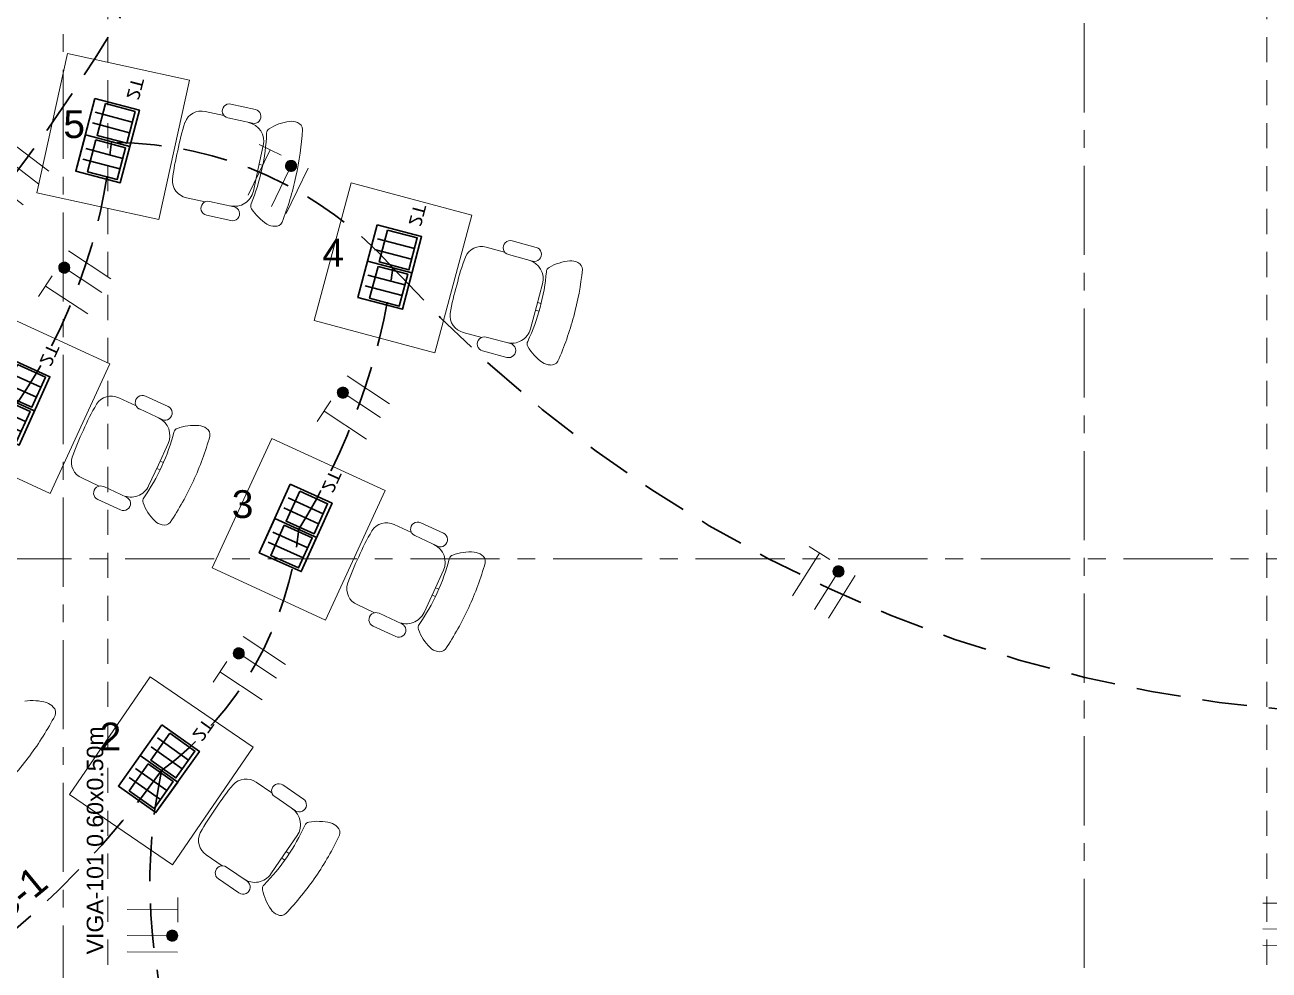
# Model space of a CAD drawing. Header units: inches. Extents: x -19 to 5698, y -728 to 92.
# Drawn here: x 414.1 to 421.08, y 32.1 to 37.4 of the extents above; entities that cross this region are included whole.
import ezdxf

# ---------------------------------------------------------------- set-up
doc = ezdxf.new("R2010")
doc.units = ezdxf.units.IN
doc.header["$MEASUREMENT"] = 0
for name, pattern in [('CONTINUA', [0]), ('HIDDEN', [0.375, 0.25, -0.125]), ('Hidden Line', [0.195611, 0.141111, -0.0545]), ('Punto & Raya', [0.65, 0.5, -0.075, 0, -0.075]), ('RAYITAS', [0.375, 0.25, -0.125])]:
    doc.linetypes.add(name, pattern=pattern)
doc.layers.get('0').update_dxf_attribs({"color": 61})
for name, color, linetype, lineweight in [('00 conduct tomacorr', 120, 'HIDDEN', 30), ('00 IE CKTO ILUMINACION', 3, 'Continuous', 50), ('00 IE LUZ EMERGENCIA', 253, 'Continuous', 0), ('T-TECHO-E', 150, 'Continuous', 20), ('TOMACORRIENTE', 22, 'RAYITAS', 9)]:
    doc.layers.add(name, color=color, linetype=linetype, lineweight=lineweight)
for name, color, linetype in [('02 _ ARQ _ ALB _ Ejes Generales', 251, 'Continuous'), ('08 _ STR _ EXT _ 09 Vigas', 251, 'Continuous'), ('Interior - Mobiliario', 7, 'Continuous'), ('Marcador - Secciones', 7, 'Continuous'), ('Notas - Etiquetas', 7, 'Continuous')]:
    doc.layers.add(name, color=color, linetype=linetype)
doc.styles.add('Annotative', font='arial.ttf')
doc.styles.add('Estilo_Generado_4', font='swisse.ttf')

# ---------------------------------------------------------------- blocks, each defined once
blk = doc.blocks.new('CAJA POP UP 6 MODULOS')
at = {"layer": '00 conduct tomacorr', "linetype": 'Continuous'}
for p, q in [((-0.095, -0.165), (-0.095, -0.0151)), ((-0.052, -0.165), (-0.052, -0.0151)), ((0.052, -0.165), (0.052, -0.0151)), ((0.095, -0.165), (0.095, -0.0151)), ((0, -0.165), (0, -0.18))]:
    blk.add_line(p, q, dxfattribs=at)
for points in [[(-0.147, 0), (0.147, 0), (0.147, -0.18), (-0.147, -0.18)], [(0, 0), (0.147, 0), (0.147, -0.18), (0, -0.18)]]:
    blk.add_lwpolyline(points, close=True, dxfattribs=at)
for points in [[(-0.138, -0.045), (-0.009, -0.045), (-0.009, -0.165), (-0.138, -0.165), (-0.138, -0.045)], [(0.009, -0.045), (0.138, -0.045), (0.138, -0.165), (0.009, -0.165), (0.009, -0.045)]]:
    blk.add_lwpolyline(points, dxfattribs=at)
at = {"color": 1, "insert": (-0.1807, -0.168), "char_height": 0.05, "attachment_point": 1, "rotation": 180}
blk.add_mtext_dynamic_manual_height_columns('{\\fVerdana|b0|i0|c0|p34;2T}', width=0.000481, gutter_width=0.1561, heights=[0], dxfattribs=at)
blk = doc.blocks.new('a')
at = {"layer": 'TOMACORRIENTE', "ltscale": 0.05}
h = blk.add_hatch(color=4, dxfattribs=at)
edge = h.paths.add_edge_path()
edge.add_arc((0, 0.0752), 0.0211, 0, 360)
at = {"layer": 'TOMACORRIENTE', "color": 4}
for p, q in [((-0.1455, 0.0963), (-0.0515, 0.0963)), ((-0.0985, 0.0963), (-0.0985, -0.0966)), ((0, 0.0963), (0, -0.0963)), ((0.0623, -0.0963), (0.0623, 0.0963))]:
    blk.add_line(p, q, dxfattribs=at)
blk.add_circle((0, 0.0752), 0.0211, dxfattribs=at)
blk = doc.blocks.new('CABLE 3FACE')
at = {"layer": 'T-TECHO-E', "rotation": 59.94170052614085}
blk.add_blockref('a', (0, 0), dxfattribs=at)

msp = doc.modelspace()

# ---------------------------------------------------------------- linework, layer by layer
at = {"layer": '00 conduct tomacorr'}
for centre, radius, start, end in [((406.2149, 42.4723), 9.8111, 313.80094, 335.88542), ((411.4948, 37.0327), 3.108, 325.65187, 354.69587), ((414.6021, 34.6455), 2.0963, 41.63157, 89.82189), ((412.439, 36.5544), 3.7655, 328.22914, 352.1186), ((421.8234, 41.1642), 7.6322, 222.19375, 268.09804), ((413.7094, 34.7731), 1.9413, 306.77426, 354.04788), ((410.7933, 36.1523), 5.0241, 291.77243, 324.26688), ((417.8477, 32.5882), 3.0421, 168.04804, 203.00027)]:
    msp.add_arc(centre, radius, start, end, dxfattribs=at)
at = {"layer": '02 _ ARQ _ ALB _ Ejes Generales', "color": 251, "linetype": 'Punto & Raya', "lineweight": 13, "true_color": 0x636466}
msp.add_line((414.3201, 3.05), (414.3201, 44.9), dxfattribs=at)
at = {"layer": '08 _ STR _ EXT _ 09 Vigas', "color": 251, "linetype": 'Hidden Line', "lineweight": 13, "true_color": 0x636466}
for p, q in [((414.5701, 30.2), (414.5701, 39.4)), ((421.0701, 30.2), (421.0701, 39.4))]:
    msp.add_line(p, q, dxfattribs=at)
at = {"layer": 'Interior - Mobiliario', "color": 175, "linetype": 'Continuous', "lineweight": 13}
for p, q in [((415.2603, 36.9575), (415.3972, 36.9275)), ((415.1163, 36.9151), (415.2212, 36.8927)), ((415.2432, 36.8795), (415.3803, 36.8494)), ((415.4418, 36.7242), (415.4138, 36.5969)), ((415.3859, 36.4695), (415.4138, 36.5969)), ((415.409, 36.5748), (415.4291, 36.5707)), ((415.4187, 36.619), (415.4386, 36.6142)), ((415.0104, 36.4323), (415.115, 36.4088)), ((415.1405, 36.4116), (415.2777, 36.3815)), ((415.1234, 36.3336), (415.2603, 36.3036)), ((416.6916, 36.1541), (416.7953, 36.1269)), ((416.8374, 36.1898), (416.9728, 36.1535)), ((416.8167, 36.1127), (416.9523, 36.0763)), ((417.0079, 35.9483), (416.9741, 35.8224)), ((416.9403, 35.6965), (416.9741, 35.8224)), ((416.98, 35.8443), (416.9996, 35.8386)), ((416.9682, 35.8006), (416.9881, 35.7956)), ((416.5635, 35.6768), (416.6669, 35.6484)), ((416.6925, 35.65), (416.8281, 35.6136)), ((416.6718, 35.5729), (416.8072, 35.5366)), ((414.7804, 35.3193), (414.9077, 35.2607)), ((414.6307, 35.3087), (414.7283, 35.2644)), ((414.747, 35.2468), (414.8745, 35.188)), ((414.9077, 35.0526), (414.8532, 34.9342)), ((414.7987, 34.8157), (414.8532, 34.9342)), ((414.8437, 34.9136), (414.8625, 34.9054)), ((414.8627, 34.9547), (414.8811, 34.9458)), ((414.4239, 34.8597), (414.5211, 34.8144)), ((414.5466, 34.8116), (414.6741, 34.7529)), ((414.5132, 34.7391), (414.6405, 34.6805)), ((416.175, 34.5981), (416.2727, 34.5538)), ((416.3247, 34.6087), (416.4521, 34.5501)), ((416.2913, 34.5362), (416.4189, 34.4775)), ((416.4521, 34.342), (416.3976, 34.2236)), ((416.3431, 34.1052), (416.3976, 34.2236)), ((416.3881, 34.203), (416.4069, 34.1948)), ((416.4071, 34.2442), (416.4255, 34.2353)), ((415.9683, 34.1492), (416.0655, 34.1038)), ((416.091, 34.1011), (416.2185, 34.0424)), ((416.0576, 34.0286), (416.1849, 33.9699)), ((415.4014, 33.1527), (415.4902, 33.0926)), ((415.5508, 33.1379), (415.6664, 33.0587)), ((415.5056, 33.0721), (415.6214, 32.9927)), ((415.6314, 32.8536), (415.5577, 32.746)), ((415.122, 32.745), (415.2101, 32.6839)), ((415.484, 32.6385), (415.5577, 32.746)), ((415.5705, 32.7647), (415.5872, 32.7528)), ((415.2348, 32.6769), (415.3506, 32.5976)), ((415.5449, 32.7273), (415.562, 32.7161)), ((415.1897, 32.6111), (415.3053, 32.5318))]:
    msp.add_line(p, q, dxfattribs=at)
at = {"layer": 'Interior - Mobiliario', "color": 175, "linetype": 'Continuous', "lineweight": 13, "flags": 128}
for points in [[(414.172, 36.4593), (414.3434, 37.2407), (415.0271, 37.0907), (414.8557, 36.3093)], [(415.7272, 35.7425), (415.9346, 36.5152), (416.6106, 36.3337), (416.4032, 35.561)], [(413.6107, 35.0654), (413.9453, 35.7921), (414.5811, 35.4993), (414.2465, 34.7727)], [(415.155, 34.3549), (415.4896, 35.0815), (416.1255, 34.7888), (415.7909, 34.0621)], [(414.355, 33.0848), (414.8073, 33.7447), (415.3847, 33.349), (414.9325, 32.6891)]]:
    msp.add_lwpolyline(points, close=True, dxfattribs=at)
at = {"layer": 'Interior - Mobiliario', "color": 175, "linetype": 'Continuous', "lineweight": 13}
for centre, major_axis, start_param, end_param in [((415.0936, 36.8212), (-0.0947, 0.0208), 4.690957, 6.148649), ((415.2517, 36.9185), (-0.0391, 0.0086), 4.712389, 7.853982), ((415.3886, 36.8885), (-0.0391, 0.0086), 1.570796, 4.712389), ((416.1581, 36.4753), (-1.188, 0.2606), 6.181776, 6.316775), ((415.3348, 36.7477), (-0.107, 0.0235), 3.141593, 4.712389), ((415.6287, 36.5754), (-0.282, 0.0619), 5.068165, 5.492644), ((415.5998, 36.7873), (-0.0726, 0.0159), 4.457791, 5.083907), ((415.6197, 36.8139), (-0.041, 0.009), 3.384172, 4.591459), ((414.3396, 36.8385), (-1.0957, 0.2403), 3.136332, 3.31809), ((415.489, 36.7943), (-0.028, 0.0061), 5.474192, 6.522066), ((413.9515, 36.918), (-1.6736, 0.3671), 3.141364, 3.297806), ((416.1406, 36.3958), (-1.188, 0.2606), 6.249596, 6.384595), ((414.3371, 36.827), (-1.0957, 0.2403), 2.965095, 3.146853), ((415.0291, 36.5272), (-0.0947, 0.0208), 0.134536, 1.592229), ((413.9513, 36.9172), (-1.6736, 0.3671), 2.985379, 3.141822), ((415.279, 36.493), (-0.107, 0.0235), 1.570796, 3.141593), ((415.132, 36.3726), (-0.0391, 0.0086), 4.712389, 7.853982), ((415.2689, 36.3426), (-0.0391, 0.0086), 1.570796, 4.712389), ((415.3995, 36.3861), (-0.028, 0.0061), 6.044304, 7.092178), ((415.618, 36.5264), (-0.282, 0.0619), 0.790542, 1.21502), ((415.51, 36.3136), (-0.041, 0.009), 1.691727, 2.899013), ((415.5031, 36.3461), (-0.0726, 0.0159), 1.199278, 1.825394), ((416.6646, 36.0613), (-0.0937, 0.0251), 4.690957, 6.148649), ((416.827, 36.1512), (-0.0387, 0.0104), 4.712389, 7.853982), ((416.9624, 36.1149), (-0.0387, 0.0104), 1.570796, 4.712389), ((417.7119, 35.6665), (-1.1746, 0.3153), 6.181776, 6.316775), ((416.9021, 35.9767), (-0.1057, 0.0284), 3.141593, 4.712389), ((415.9122, 36.1136), (-1.0834, 0.2908), 3.136332, 3.31809), ((417.0584, 36.0162), (-0.0277, 0.0074), 5.474192, 6.522066), ((417.1877, 35.7911), (-0.2789, 0.0749), 5.068165, 5.492644), ((417.1687, 36.004), (-0.0718, 0.0193), 4.457791, 5.083907), ((415.5282, 36.211), (-1.6548, 0.4442), 3.141364, 3.297806), ((417.1898, 36.0297), (-0.0405, 0.0109), 3.384172, 4.591459), ((417.6908, 35.5879), (-1.1746, 0.3153), 6.249596, 6.384595), ((415.9092, 36.1022), (-1.0834, 0.2908), 2.965095, 3.146853), ((416.5865, 35.7706), (-0.0937, 0.0251), 0.134536, 1.592229), ((415.528, 36.2102), (-1.6548, 0.4442), 2.985379, 3.141822), ((416.8345, 35.7249), (-0.1057, 0.0284), 1.570796, 3.141593), ((416.6821, 35.6115), (-0.0387, 0.0104), 4.712389, 7.853982), ((416.8175, 35.5751), (-0.0387, 0.0104), 1.570796, 4.712389), ((416.95, 35.6125), (-0.0277, 0.0074), 6.044304, 7.092178), ((417.1747, 35.7426), (-0.2789, 0.0749), 0.790542, 1.21502), ((417.0516, 35.5678), (-0.0718, 0.0193), 1.199278, 1.825394), ((417.057, 35.535), (-0.0405, 0.0109), 1.691727, 2.899013), ((414.5884, 35.2218), (-0.0881, 0.0406), 4.690957, 6.148649), ((414.7637, 35.283), (-0.0364, 0.0167), 4.712389, 7.853982), ((415.5542, 34.6562), (-1.1047, 0.5087), 6.181776, 6.316775), ((414.891, 35.2244), (-0.0364, 0.0167), 1.570796, 4.712389), ((414.8083, 35.0984), (-0.0995, 0.0458), 3.141593, 4.712389), ((415.5202, 34.5822), (-1.1047, 0.5087), 6.249596, 6.384595), ((413.8556, 35.4), (-1.0189, 0.4692), 3.136332, 3.31809), ((414.9689, 35.111), (-0.026, 0.012), 5.474192, 6.522066), ((415.0585, 34.8672), (-0.2623, 0.1208), 5.068165, 5.492644), ((415.0757, 35.0803), (-0.0676, 0.0311), 4.457791, 5.083907), ((415.1007, 35.1021), (-0.0381, 0.0175), 3.384172, 4.591459), ((413.4934, 35.5607), (-1.5563, 0.7166), 3.141364, 3.297806), ((414.4625, 34.9484), (-0.0881, 0.0406), 0.134536, 1.592229), ((413.8506, 35.3893), (-1.0189, 0.4692), 2.965095, 3.146853), ((413.4931, 35.56), (-1.5563, 0.7166), 2.985379, 3.141822), ((414.5299, 34.7754), (-0.0364, 0.0167), 4.712389, 7.853982), ((414.6992, 34.8615), (-0.0995, 0.0458), 1.570796, 3.141593), ((414.6572, 34.7168), (-0.0364, 0.0167), 1.570796, 4.712389), ((414.7941, 34.7313), (-0.026, 0.012), 6.044304, 7.092178), ((415.0375, 34.8216), (-0.2623, 0.1208), 0.790542, 1.21502), ((414.8868, 34.6701), (-0.0676, 0.0311), 1.199278, 1.825394), ((416.1327, 34.5112), (-0.0881, 0.0406), 4.690957, 6.148649), ((416.308, 34.5725), (-0.0364, 0.0167), 4.712389, 7.853982), ((414.8865, 34.6369), (-0.0381, 0.0175), 1.691727, 2.899013), ((417.0986, 33.9456), (-1.1047, 0.5087), 6.181776, 6.316775), ((416.4354, 34.5138), (-0.0364, 0.0167), 1.570796, 4.712389), ((416.3527, 34.3878), (-0.0995, 0.0458), 3.141593, 4.712389), ((417.0645, 33.8717), (-1.1047, 0.5087), 6.249596, 6.384595), ((415.3999, 34.6894), (-1.0189, 0.4692), 3.136332, 3.31809), ((416.5133, 34.4004), (-0.026, 0.012), 5.474192, 6.522066), ((416.6029, 34.1567), (-0.2623, 0.1208), 5.068165, 5.492644), ((416.62, 34.3698), (-0.0676, 0.0311), 4.457791, 5.083907), ((416.6451, 34.3915), (-0.0381, 0.0175), 3.384172, 4.591459), ((415.0378, 34.8502), (-1.5563, 0.7166), 3.141364, 3.297806), ((416.0069, 34.2378), (-0.0881, 0.0406), 0.134536, 1.592229), ((415.395, 34.6788), (-1.0189, 0.4692), 2.965095, 3.146853), ((415.0375, 34.8494), (-1.5563, 0.7166), 2.985379, 3.141822), ((416.0743, 34.0648), (-0.0364, 0.0167), 4.712389, 7.853982), ((416.2436, 34.151), (-0.0995, 0.0458), 1.570796, 3.141593), ((416.2016, 34.0062), (-0.0364, 0.0167), 1.570796, 4.712389), ((416.3385, 34.0207), (-0.026, 0.012), 6.044304, 7.092178), ((416.5819, 34.1111), (-0.2623, 0.1208), 0.790542, 1.21502), ((416.4311, 33.9595), (-0.0676, 0.0311), 1.199278, 1.825394), ((416.4309, 33.9263), (-0.0381, 0.0175), 1.691727, 2.899013), ((414.1454, 33.3229), (-0.2317, 0.1722), 5.068165, 5.492644), ((414.2061, 33.5279), (-0.0597, 0.0444), 4.457791, 5.083907), ((414.2351, 33.544), (-0.0336, 0.025), 3.384172, 4.591459), ((412.7569, 34.3242), (-1.3751, 1.0221), 3.141364, 3.297806), ((412.7565, 34.3236), (-1.3751, 1.0221), 2.985379, 3.141822), ((415.3451, 33.0742), (-0.08, 0.0548), 4.690957, 6.148649), ((415.5282, 33.105), (-0.033, 0.0226), 4.712389, 7.853982), ((416.2019, 32.354), (-1.0033, 0.6875), 6.181776, 6.316775), ((415.6438, 33.0258), (-0.033, 0.0226), 1.570796, 4.712389), ((416.1558, 32.2868), (-1.0033, 0.6875), 6.249596, 6.384595), ((415.5411, 32.9155), (-0.0903, 0.0619), 3.141593, 4.712389), ((414.6528, 33.3733), (-0.9253, 0.6341), 3.136332, 3.31809), ((415.7015, 32.9008), (-0.0236, 0.0162), 5.474192, 6.522066), ((415.7488, 32.6455), (-0.2382, 0.1632), 5.068165, 5.492644), ((415.8016, 32.8527), (-0.0613, 0.042), 4.457791, 5.083907), ((415.83, 32.8699), (-0.0346, 0.0237), 3.384172, 4.591459), ((415.1749, 32.8259), (-0.08, 0.0548), 0.134536, 1.592229), ((414.3229, 33.5927), (-1.4133, 0.9685), 3.141364, 3.297806), ((414.6461, 33.3636), (-0.9253, 0.6341), 2.965095, 3.146853), ((415.2123, 32.644), (-0.033, 0.0226), 4.712389, 7.853982), ((415.3279, 32.5648), (-0.033, 0.0226), 1.570796, 4.712389), ((415.3937, 32.7004), (-0.0903, 0.0619), 1.570796, 3.141593), ((414.3224, 33.5921), (-1.4133, 0.9685), 2.985379, 3.141822), ((415.4653, 32.556), (-0.0236, 0.0162), 6.044304, 7.092178), ((415.7204, 32.6041), (-0.2382, 0.1632), 0.790542, 1.21502), ((415.5463, 32.4801), (-0.0613, 0.042), 1.199278, 1.825394), ((415.5405, 32.4474), (-0.0346, 0.0237), 1.691727, 2.899013)]:
    msp.add_ellipse(centre, major_axis=major_axis, ratio=0.996858, start_param=start_param, end_param=end_param, dxfattribs=at)
at = {"layer": 'Marcador - Secciones', "color": 251, "linetype": 'Punto & Raya', "lineweight": 13, "true_color": 0x636466}
for p, q in [((420.0455, 46.2111), (420.0455, 0.9472)), ((374.6667, 34.4067), (425.9403, 34.4067))]:
    msp.add_line(p, q, dxfattribs=at)

# ---------------------------------------------------------------- block references
at = {"layer": '00 conduct tomacorr'}
for name, p, xscale, yscale, zscale, rotation in [('CAJA POP UP 6 MODULOS', (414.4437, 36.7851), -1.432830642179531, 1.432830642179531, 1.432830642179531, 75.26243977109604), ('CABLE 3FACE', (414.0701, 36.5941), 1.47256122672843, 1.47256122672843, 1.47256122672843, 352.5486600144391), ('CABLE 3FACE', (415.5494, 36.5108), 1.47256122672843, 1.47256122672843, 1.47256122672843, 274.3651056411288), ('CAJA POP UP 6 MODULOS', (416.0262, 36.0756), -1.432830642179531, 1.432830642179531, 1.432830642179531, 75.26243977109604), ('CABLE 3FACE', (414.4177, 35.9791), 1.47256122672843, 1.47256122672843, 1.47256122672843, 356.7678152719196), ('CAJA POP UP 6 MODULOS', (413.9232, 35.3419), -1.432830642179531, 1.432830642179531, 1.432830642179531, 65.72533122253576), ('CABLE 3FACE', (415.9805, 35.2778), 1.47256122672843, 1.47256122672843, 1.47256122672843, 356.7678152719196), ('CAJA POP UP 6 MODULOS', (415.5058, 34.6325), -1.432830642179531, 1.432830642179531, 1.432830642179531, 65.72533122253576), ('CABLE 3FACE', (418.6091, 34.2418), 1.47256122672843, 1.47256122672843, 1.47256122672843, 268.0488761429459), ('CABLE 3FACE', (415.3967, 33.8151), 1.47256122672843, 1.47256122672843, 1.47256122672843, 356.7678152719196), ('CAJA POP UP 6 MODULOS', (414.7513, 33.3035), -1.43283064217953, 1.432830642179531, 1.432830642179531, 54.62369689589976), ('CABLE 3FACE', (421.1899, 32.3294), 1.47256122672843, 1.47256122672843, 1.47256122672843, 209.7894777823319), ('CABLE 3FACE', (414.82, 32.2926), 1.47256122672843, 1.47256122672843, 1.47256122672843, 209.7894777823319)]:
    msp.add_blockref(name, p, dxfattribs=dict(at, xscale=xscale, yscale=yscale, zscale=zscale, rotation=rotation))

# ---------------------------------------------------------------- texts
at = {"layer": '00 IE CKTO ILUMINACION', "color": 4, "linetype": 'CONTINUA', "lineweight": 15}
msp.add_text('C-1', height=0.15962, rotation=39.4404, dxfattribs=at).set_placement((413.9807, 32.3507))
at = {"layer": '00 IE LUZ EMERGENCIA', "style": 'Annotative'}
for tag, p in [('5', (414.3201, 36.7668)), ('4', (415.7733, 36.0456, 0)), ('3', (415.2648, 34.635, 0)), ('2', (414.5236, 33.3315, 0))]:
    msp.add_attdef(tag, p, '', height=0.1562, dxfattribs=at)
at = {"layer": 'Notas - Etiquetas', "color": 171, "linetype": 'Continuous', "lineweight": 13, "insert": (414.4514, 32.1872), "char_height": 0.0925, "attachment_point": 1, "rotation": 90, "style": 'Estilo_Generado_4'}
msp.add_mtext('\\A1;{\\pql;\\fSwis721 Ex BT|b0|i0|c0|p34;VIGA-101\\fSwis721 Ex BT|b0|i0|c0|p34; \\fSwis721 Ex BT|b0|i0|c0|p34;0.60\\fSwis721 Ex BT|b0|i0|c0|p34;x\\fSwis721 Ex BT|b0|i0|c0|p34;0.50\\fSwis721 Ex BT|b0|i0|c0|p34;m}', dxfattribs=at)

doc.saveas('drawing.dxf')
